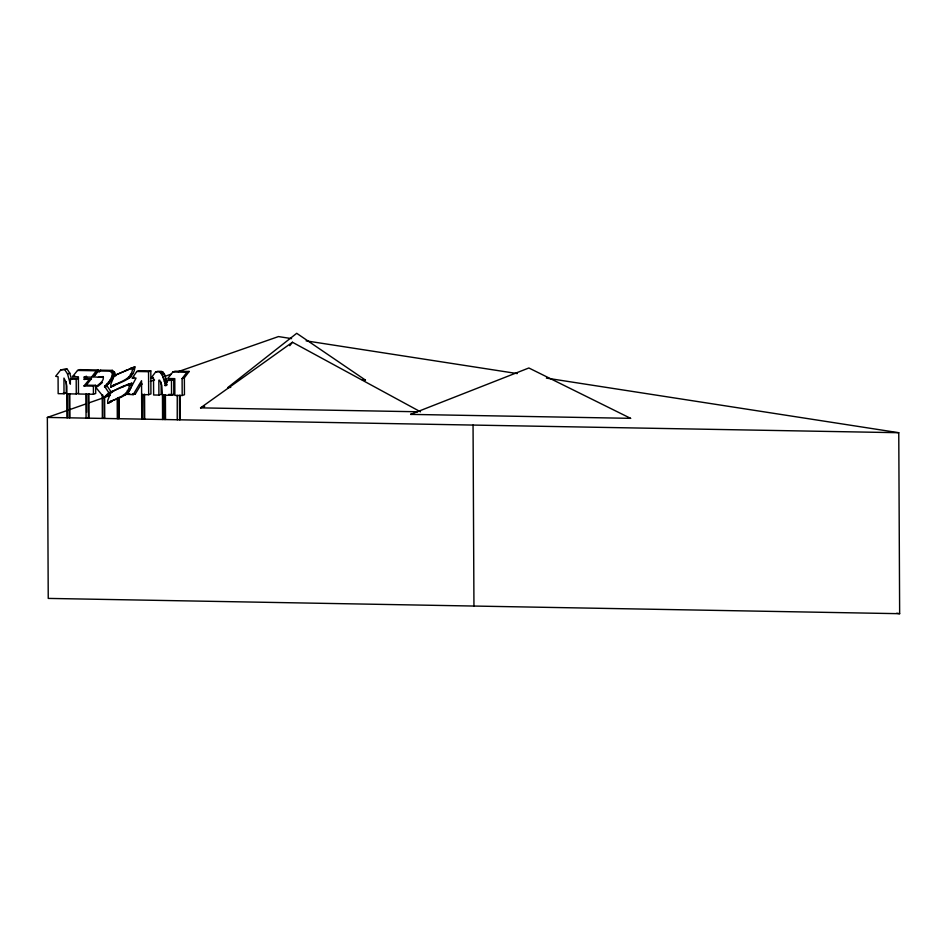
<?xml version="1.0" encoding="UTF-8"?>
<svg xmlns="http://www.w3.org/2000/svg" width="947" height="947" viewBox="0 0 947 947"><rect width="100%" height="100%" fill="white"/><g stroke="black" fill="none" stroke-linecap="round" stroke-linejoin="round"><path stroke-width="1.42" d="M141.624 395.159L142.37 394.378L142.346 418.905L141.742 419.119L141.624 395.159L142.228 394.946M110.846 387.122C118.872 381.239 132.296 380.528 132.651 367.685L114.267 375.58L110.823 384.103L110.846 387.122C120.068 381.819 134.06 380.138 134.912 366.891L114.267 375.58M111.486 377.178L113.747 376.385L112.456 379.12L106.81 385.5L111.083 391.88L107.733 400.415L107.745 403.422C115.783 397.539 129.206 396.829 129.55 383.985C120.044 386.684 111.699 391.94 104.016 397.432L95.623 387.157C98.287 384.281 103.661 381.984 103.412 377.391L93.599 376.93L98.417 370.964L100.678 370.17L112.409 370.384L114.634 372.396L114.646 374.503M110.124 401.398C119.464 398.048 131.136 395.088 131.811 383.192L108.81 392.674L104.016 397.432L104.123 418.444L104.726 418.231L104.62 397.219M177.835 419.545L177.231 419.758L177.255 395.42M162.458 395.526L163.204 394.946L163.18 419.284L162.576 419.497L162.458 395.526L163.062 395.313M108.81 392.674L104.549 386.281C108.254 382.908 112.373 378.445 112.373 373.189L110.148 371.177L98.417 370.964M127.371 394.331L136.06 378.102L132.249 378.031L136.818 371.484L139.079 370.691L150.81 370.904L150.928 393.916L148.667 394.71L141.624 394.579L141.553 380.706L133.136 394.662L127.371 394.331L129.632 393.538M133.136 394.662L135.397 393.869L141.719 383.405M114.705 376.137L115.392 375.178L113.498 372.787L113.51 374.905L114.705 376.137L113.569 376.539M115.83 375.746L116.528 374.787M113.427 391.087L110.479 392.839M91.539 377.166L96.322 370.786L98.583 369.993L93.8 376.373L91.539 377.166L84.2 377.036L84.212 379.439L91.468 378.741L86.272 385.157L84.011 385.95L89.207 379.534M182.108 378.611L186.902 372.242L189.175 371.449L184.369 377.817L182.108 378.611L182.191 395.503L174.864 395.373L174.781 378.634L167.749 378.504L172.828 371.993L175.088 371.2L189.175 371.449M150.928 378.173L155.58 372.064L157.853 371.271L162.718 371.887L164.506 374.325L167.299 382.647L165.038 383.44L165.05 385.547L166.222 385.571L166.199 380.741L173.739 380.043L173.81 394.532L171.549 395.313L162.458 395.159L161.771 385.251L159.712 380.209L158.836 380.197L158.907 395.088L153.627 394.994L153.544 378.22L150.928 378.173L153.201 377.38M289.794 345.691L292.445 342.258L420.515 411.815M71.558 379.558L69.794 373.177L67.166 369.117L60.797 369.827L55.648 376.302L58.075 376.764L58.158 393.656L64.017 393.763L66.29 392.969L66.231 381.57M99.068 372.159L100.678 370.17M86.272 385.157L95.659 385.334L95.694 393.478L93.433 394.272L78.471 393.999L78.388 376.799L72.517 376.622L77.547 370.443L79.808 369.65L98.583 369.993M107.745 403.422L112.385 400.605M102.347 382.541L97.884 386.364L95.623 387.157M417.568 411.767L200.551 407.861L292.445 342.258M410.619 414.384L528.864 367.981L630.584 418.337L410.619 414.384L413.567 414.23M60.797 369.827L67.166 369.117M64.905 369.91L67.533 373.958L69.794 373.177M72.517 376.622L74.777 375.829M70.327 379.096L72.599 378.303L78.459 378.409L76.198 379.202L70.327 379.096L70.362 384.174L67.533 373.958M84.2 377.036L86.473 376.243L86.485 378.658L84.212 379.439M110.148 371.177L112.409 370.384M111.486 372.384L113.747 371.591M98.429 377.308L103.187 376.563M112.373 373.189L114.634 372.396M130.532 368.312L134.912 366.891M125.205 370.691L127.466 369.898M112.385 375.296L113.818 374.799M132.071 369.377L134.332 368.584M110.183 379.913L112.456 379.12M84.011 385.95L93.398 386.127L95.659 385.334M108.562 382.008L110.823 381.215M130.355 374.467L132.616 373.674M64.017 393.763L63.946 378.078L66.124 382.41L66.846 386.269L67 417.781L67.604 417.568L67.486 393.597L66.882 393.81L76.269 393.988L78.53 393.194M106.751 384.34L109.012 383.547M128.792 377.344L131.053 376.551M104.549 386.281L106.81 385.5M127.383 378.847L129.644 378.054M136.818 371.484L148.549 371.698L150.81 370.904M104.561 387.193L106.822 386.4M132.249 378.031L134.51 377.249M113.214 385.098L115.487 384.304M112.077 386.435L114.338 385.654M155.58 372.064L161.665 371.342M159.404 372.135L160.457 372.68L162.718 371.887M127.443 384.612L131.811 383.192M122.104 386.992L124.365 386.198M161.345 373.899L163.606 373.106M128.981 385.678L131.242 384.884M102.844 395.053L102.24 395.266L102.359 418.408L102.963 418.195M160.457 372.68L162.245 375.119L164.506 374.325M546.383 378.102L898.762 432.708L899.65 613.692L48.238 598.409L47.35 417.426L86.331 403.789M89.113 402.806L110.006 395.503M139.245 385.275L142.026 384.304M150.372 381.381L154.55 379.925M162.92 377.119L171.265 374.077M178.225 371.638L278.465 336.576L291.569 338.612M127.253 390.768L129.514 389.975M163.689 379.416L165.95 378.622M125.702 393.644L127.963 392.851M124.294 395.148L126.555 394.354M164.364 381.428L168.459 379.948L173.739 380.043M108.976 402.747L111.237 401.954M165.05 385.547L167.311 384.754M86.674 417.911L86.07 418.112L85.952 394.153L86.556 393.94L86.651 412.265M158.907 395.088L161.179 394.295L161.108 382.115M177.113 395.787L177.716 395.586M182.191 395.503L184.452 394.71L184.369 377.817M117.913 418.467L117.31 418.681L117.203 398.273M200.551 407.861L204.694 406.417M230.748 387.382L227.813 387.548L296.719 333.308L365.424 380.09L362.5 380.256M172.828 371.993L186.902 372.242M77.547 370.443L96.322 370.786M86.485 378.658L91.468 378.741M168.613 394.437L173.81 394.532M63.354 392.922L66.29 392.969M47.35 417.426L898.762 432.708M132.521 393.703L135.397 393.869M627.672 417.947L630.584 418.337M306.13 340.861L517.263 373.58M896.738 613.242L899.65 613.692M362.535 379.581L365.424 380.09M113.806 372.68L115.7 375.083M162.245 375.119L165.038 383.44M473.05 425.061L473.95 606.056M180.06 395.242L180.179 419.58L179.575 419.793L179.457 395.455M171.478 380.836L171.549 395.313M148.549 371.698L148.667 394.71M117.807 398.06L117.901 417.011M93.398 386.127L93.433 394.272M76.198 379.202L76.269 393.988M69.829 393.644L69.226 393.857L69.344 417.816L69.948 417.603L69.829 393.644M88.9 393.988L88.296 394.201L88.414 418.16L89.018 417.947L88.9 393.988M119.168 397.456L118.564 397.669L118.671 418.704L119.275 418.491L119.168 397.456M144.571 394.414L143.968 394.627L144.086 419.154L144.69 418.953L144.571 394.414M165.405 394.982L164.802 395.195L164.92 419.533L165.524 419.32L165.405 394.982"/></g></svg>
